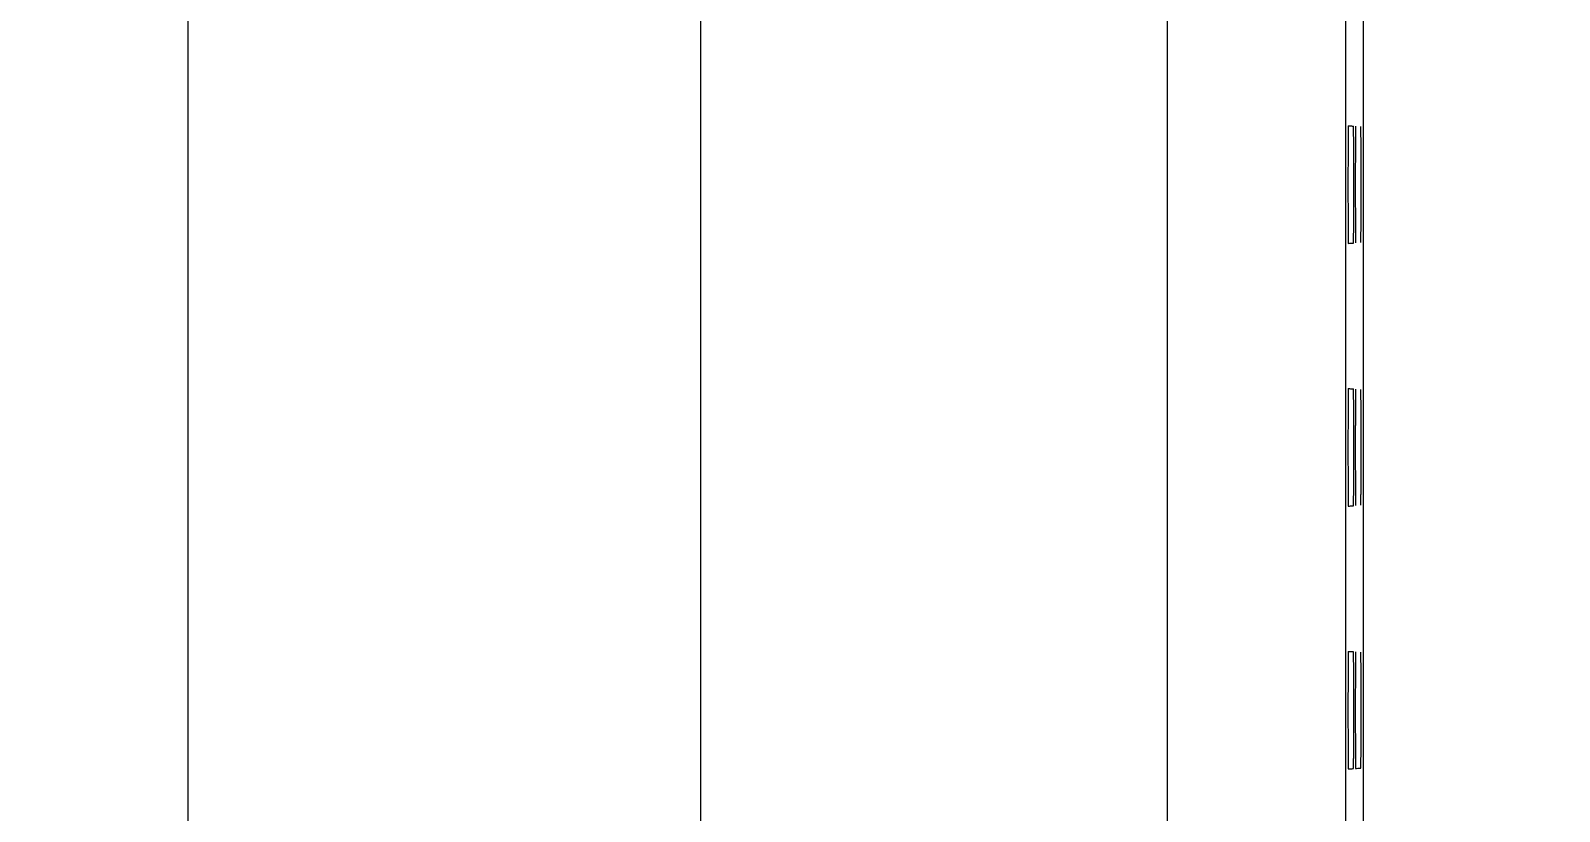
# Model space of a CAD drawing. Header units: millimetres. Extents: x -195 to 1349, y 148 to 750.
# Drawn here: x 743.33 to 769.52, y 363 to 376.37 of the extents above; entities that cross this region are included whole.
import ezdxf

# ---------------------------------------------------------------- set-up
doc = ezdxf.new("R2010")
doc.units = ezdxf.units.MM
doc.layers.get('0').update_dxf_attribs({"linetype": 'CONTINUOUS'})
doc.layers.get('Defpoints').update_dxf_attribs({"linetype": 'CONTINUOUS'})
doc.layers.add('4', color=7, linetype='CONTINUOUS', true_color=0xffffff)
doc.styles.add('ROMANC', font='romanc.shx', dxfattribs={"bigfont": 'gbcbig.shx'})
doc.dimstyles.new('YanXiu', dxfattribs={"dimtxt": 3.5, "dimasz": 2.2, "dimexe": 0.66, "dimexo": 0.66, "dimgap": 0.66, "dimtad": 0, "dimdec": 1, "dimdsep": 46, "dimtxsty": 'ROMANC', "dimcen": 0, "dimclrd": 131, "dimclre": 131, "dimclrt": 42, "dimazin": 2, "dimtfac": 1, "dimtdec": 1, "dimtofl": 0, "dimtmove": 0, "dimatfit": 3, "dimfxl": 1, "dimlwd": 5, "dimlwe": 5, "dimarcsym": 0})

# ---------------------------------------------------------------- blocks, each defined once
blk = doc.blocks.new('*D41')
at = {"color": 131, "lineweight": 5, "transparency": 16777216}
for p, q in [((783.379, 486.235), (754.151, 486.235)), ((754.811, 484.035), (754.811, 410.145)), ((754.811, 326.435), (754.811, 400.325)), ((784.75, 324.235), (754.151, 324.235))]:
    blk.add_line(p, q, dxfattribs=at)
at = {"color": 131, "lineweight": 18, "transparency": 16777216}
for points in [[(754.445, 484.035), (755.178, 484.035), (754.811, 486.235)], [(754.445, 326.435), (755.178, 326.435), (754.811, 324.235)]]:
    blk.add_solid(points, dxfattribs=at)
at = {"layer": 'Defpoints', "color": 0, "lineweight": 18, "transparency": 16777216}
for p in [(784.039, 486.235), (754.811, 324.235), (785.41, 324.235)]:
    blk.add_point(p, dxfattribs=at)
at = {"color": 42, "lineweight": 18, "transparency": 16777216, "insert": (754.811, 405.235), "char_height": 3.5, "attachment_point": 5, "rotation": 90, "style": 'ROMANC'}
blk.add_mtext('162', dxfattribs=at)
blk = doc.blocks.new('*D42')
at = {"color": 131, "lineweight": 5, "transparency": 16777216}
for p, q in [((768.139, 491.231), (745.371, 491.231)), ((746.031, 489.031), (746.031, 410.145)), ((746.031, 321.439), (746.031, 400.325)), ((768.139, 319.239), (745.371, 319.239))]:
    blk.add_line(p, q, dxfattribs=at)
at = {"color": 131, "lineweight": 18, "transparency": 16777216}
for points in [[(745.665, 489.031), (746.398, 489.031), (746.031, 491.231)], [(745.665, 321.439), (746.398, 321.439), (746.031, 319.239)]]:
    blk.add_solid(points, dxfattribs=at)
at = {"layer": 'Defpoints', "color": 0, "lineweight": 18, "transparency": 16777216}
for p in [(768.799, 491.231), (746.031, 319.239), (768.799, 319.239)]:
    blk.add_point(p, dxfattribs=at)
at = {"color": 42, "lineweight": 18, "transparency": 16777216, "insert": (746.031, 405.235), "char_height": 3.5, "attachment_point": 5, "rotation": 90, "style": 'ROMANC'}
blk.add_mtext('172', dxfattribs=at)
blk = doc.blocks.new('*D43')
at = {"color": 131, "lineweight": 5, "transparency": 16777216}
for p, q in [((779.094, 499.735), (739.1, 499.735)), ((739.76, 497.535), (739.76, 410.145)), ((739.76, 312.935), (739.76, 400.325)), ((779.784, 310.735), (739.1, 310.735))]:
    blk.add_line(p, q, dxfattribs=at)
at = {"color": 131, "lineweight": 18, "transparency": 16777216}
for points in [[(739.393, 497.535), (740.126, 497.535), (739.76, 499.735)], [(739.393, 312.935), (740.126, 312.935), (739.76, 310.735)]]:
    blk.add_solid(points, dxfattribs=at)
at = {"layer": 'Defpoints', "color": 0, "lineweight": 18, "transparency": 16777216}
for p in [(739.76, 499.735), (779.754, 499.735), (780.444, 310.735)]:
    blk.add_point(p, dxfattribs=at)
at = {"color": 42, "lineweight": 18, "transparency": 16777216, "insert": (739.76, 405.235), "char_height": 3.5, "attachment_point": 5, "rotation": 90, "style": 'ROMANC'}
blk.add_mtext('189', dxfattribs=at)
blk = doc.blocks.new('*D44')
at = {"color": 131, "lineweight": 5, "transparency": 16777216}
for p, q in [((764.4, 505.033), (730.865, 505.033)), ((731.525, 502.833), (731.525, 410.395)), ((731.525, 307.638), (731.525, 400.075)), ((764.4, 305.438), (730.865, 305.438))]:
    blk.add_line(p, q, dxfattribs=at)
at = {"color": 131, "lineweight": 18, "transparency": 16777216}
for points in [[(731.159, 502.833), (731.892, 502.833), (731.525, 505.033)], [(731.159, 307.638), (731.892, 307.638), (731.525, 305.438)]]:
    blk.add_solid(points, dxfattribs=at)
at = {"layer": 'Defpoints', "color": 0, "lineweight": 18, "transparency": 16777216}
for p in [(765.06, 505.033), (731.525, 305.438), (765.06, 305.438)]:
    blk.add_point(p, dxfattribs=at)
at = {"color": 42, "lineweight": 18, "transparency": 16777216, "insert": (731.525, 405.235), "char_height": 3.5, "attachment_point": 5, "rotation": 90, "style": 'ROMANC'}
blk.add_mtext('200', dxfattribs=at)

msp = doc.modelspace()

# ---------------------------------------------------------------- linework, layer by layer
at = {"layer": '4', "color": 7, "linetype": 'Continuous', "lineweight": 18}
for p, q in [((762.807, 317.039), (762.807, 493.431)), ((765.857, 492.781), (765.857, 317.689))]:
    msp.add_line(p, q, dxfattribs=at)
for points, knots in [([(766.165, 354.485), (766.165, 354.591), (766.165, 354.698), (766.165, 371.614), (766.165, 388.425), (766.165, 422.046), (766.165, 438.856), (766.165, 455.773), (766.165, 455.879), (766.165, 455.985)], [0, 0, 0, 0, 0.003136, 0.003136, 0.5, 0.5, 0.996864, 0.996864, 1, 1, 1, 1]), ([(765.903, 374.742), (765.902, 374.742), (765.902, 374.736), (765.901, 374.717), (765.901, 374.709), (765.901, 374.695), (765.901, 374.689), (765.901, 374.678), (765.901, 374.672), (765.9, 374.653), (765.9, 374.625), (765.9, 374.591), (765.9, 374.564), (765.899, 374.555), (765.899, 374.535), (765.899, 374.525), (765.899, 374.493), (765.899, 374.471), (765.899, 374.401), (765.898, 374.351), (765.898, 374.282), (765.898, 374.268), (765.898, 374.239), (765.898, 374.225), (765.898, 374.181), (765.898, 374.152), (765.898, 374.091), (765.898, 374.06), (765.897, 374.013), (765.897, 373.997), (765.897, 373.965), (765.897, 373.949), (765.897, 373.9), (765.897, 373.835), (765.897, 373.769), (765.897, 373.703), (765.897, 373.67), (765.897, 373.621), (765.897, 373.604), (765.897, 373.572), (765.897, 373.49), (765.898, 373.412), (765.898, 373.336), (765.898, 373.32), (765.898, 373.29), (765.898, 373.276), (765.898, 373.232), (765.898, 373.204), (765.898, 373.122), (765.899, 373.071), (765.899, 373.012), (765.899, 373), (765.899, 372.978), (765.899, 372.968), (765.899, 372.936), (765.899, 372.917), (765.9, 372.88), (765.9, 372.863), (765.9, 372.832), (765.9, 372.818), (765.901, 372.792), (765.901, 372.77), (765.901, 372.754), (765.902, 372.741), (765.902, 372.736), (765.902, 372.73), (765.902, 372.728), (765.903, 372.728)], [0, 0, 0, 0, 0.0625, 0.0625, 0.09375, 0.09375, 0.109375, 0.109375, 0.125, 0.125, 0.15625, 0.1875, 0.1875, 0.203125, 0.203125, 0.21875, 0.21875, 0.25, 0.25, 0.3125, 0.3125, 0.328125, 0.328125, 0.34375, 0.34375, 0.375, 0.375, 0.40625, 0.40625, 0.421875, 0.421875, 0.4375, 0.4375, 0.46875, 0.5, 0.5, 0.53125, 0.53125, 0.546875, 0.546875, 0.5625, 0.625, 0.625, 0.640625, 0.640625, 0.65625, 0.65625, 0.6875, 0.6875, 0.75, 0.75, 0.765625, 0.765625, 0.78125, 0.78125, 0.8125, 0.8125, 0.84375, 0.84375, 0.875, 0.875, 0.90625, 0.9375, 0.9375, 0.96875, 0.96875, 1, 1, 1, 1]), ([(765.903, 374.742), (765.916, 374.741), (765.929, 374.741), (765.952, 374.739), (765.961, 374.738), (765.977, 374.737), (765.984, 374.737), (765.992, 374.736)], [0, 0, 0, 0, 0.448296, 0.448296, 0.75351, 0.75351, 1, 1, 1, 1]), ([(765.992, 372.734), (765.992, 372.735), (765.992, 372.741), (765.993, 372.76), (765.993, 372.768), (765.993, 372.787), (765.994, 372.798), (765.994, 372.823), (765.994, 372.851), (765.994, 372.885), (765.995, 372.912), (765.995, 372.921), (765.995, 372.941), (765.995, 372.951), (765.995, 372.983), (765.995, 373.005), (765.996, 373.074), (765.996, 373.124), (765.996, 373.192), (765.996, 373.206), (765.996, 373.235), (765.996, 373.249), (765.996, 373.292), (765.997, 373.322), (765.997, 373.382), (765.997, 373.413), (765.997, 373.46), (765.997, 373.475), (765.997, 373.507), (765.997, 373.524), (765.997, 373.572), (765.997, 373.637), (765.997, 373.702), (765.997, 373.767), (765.997, 373.8), (765.997, 373.849), (765.997, 373.865), (765.997, 373.898), (765.997, 373.979), (765.997, 374.057), (765.997, 374.132), (765.997, 374.147), (765.996, 374.177), (765.996, 374.192), (765.996, 374.236), (765.996, 374.264), (765.996, 374.345), (765.996, 374.396), (765.995, 374.454), (765.995, 374.465), (765.995, 374.487), (765.995, 374.498), (765.995, 374.529), (765.995, 374.549), (765.994, 374.585), (765.994, 374.602), (765.994, 374.633), (765.994, 374.647), (765.994, 374.672), (765.993, 374.694), (765.993, 374.71), (765.993, 374.723), (765.992, 374.728), (765.992, 374.735), (765.992, 374.736), (765.992, 374.736)], [0, 0, 0, 0, 0.0625, 0.0625, 0.09375, 0.09375, 0.125, 0.125, 0.15625, 0.1875, 0.1875, 0.203125, 0.203125, 0.21875, 0.21875, 0.25, 0.25, 0.3125, 0.3125, 0.328125, 0.328125, 0.34375, 0.34375, 0.375, 0.375, 0.40625, 0.40625, 0.421875, 0.421875, 0.4375, 0.4375, 0.46875, 0.5, 0.5, 0.53125, 0.53125, 0.546875, 0.546875, 0.5625, 0.625, 0.625, 0.640625, 0.640625, 0.65625, 0.65625, 0.6875, 0.6875, 0.75, 0.75, 0.765625, 0.765625, 0.78125, 0.78125, 0.8125, 0.8125, 0.84375, 0.84375, 0.875, 0.875, 0.90625, 0.9375, 0.9375, 0.96875, 0.96875, 1, 1, 1, 1]), ([(766.028, 374.734), (766.028, 374.734), (766.028, 374.727), (766.027, 374.708), (766.027, 374.7), (766.027, 374.686), (766.027, 374.681), (766.026, 374.67), (766.026, 374.664), (766.026, 374.645), (766.026, 374.617), (766.026, 374.584), (766.025, 374.557), (766.025, 374.547), (766.025, 374.528), (766.025, 374.518), (766.025, 374.486), (766.025, 374.464), (766.024, 374.395), (766.024, 374.345), (766.024, 374.277), (766.024, 374.263), (766.024, 374.235), (766.024, 374.221), (766.024, 374.177), (766.024, 374.148), (766.023, 374.088), (766.023, 374.057), (766.023, 374.01), (766.023, 373.995), (766.023, 373.963), (766.023, 373.947), (766.023, 373.898), (766.023, 373.834), (766.023, 373.769), (766.023, 373.704), (766.023, 373.671), (766.023, 373.622), (766.023, 373.606), (766.023, 373.573), (766.023, 373.492), (766.023, 373.415), (766.023, 373.339), (766.024, 373.324), (766.024, 373.294), (766.024, 373.28), (766.024, 373.236), (766.024, 373.208), (766.024, 373.127), (766.024, 373.077), (766.025, 373.018), (766.025, 373.007), (766.025, 372.985), (766.025, 372.974), (766.025, 372.943), (766.025, 372.924), (766.026, 372.888), (766.026, 372.871), (766.026, 372.84), (766.026, 372.826), (766.026, 372.801), (766.027, 372.779), (766.027, 372.763), (766.027, 372.75), (766.028, 372.745), (766.028, 372.739), (766.028, 372.737), (766.028, 372.737)], [0, 0, 0, 0, 0.0625, 0.0625, 0.09375, 0.09375, 0.109375, 0.109375, 0.125, 0.125, 0.15625, 0.1875, 0.1875, 0.203125, 0.203125, 0.21875, 0.21875, 0.25, 0.25, 0.3125, 0.3125, 0.328125, 0.328125, 0.34375, 0.34375, 0.375, 0.375, 0.40625, 0.40625, 0.421875, 0.421875, 0.4375, 0.4375, 0.46875, 0.5, 0.5, 0.53125, 0.53125, 0.546875, 0.546875, 0.5625, 0.625, 0.625, 0.640625, 0.640625, 0.65625, 0.65625, 0.6875, 0.6875, 0.75, 0.75, 0.765625, 0.765625, 0.78125, 0.78125, 0.8125, 0.8125, 0.84375, 0.84375, 0.875, 0.875, 0.90625, 0.9375, 0.9375, 0.96875, 0.96875, 1, 1, 1, 1]), ([(766.117, 372.743), (766.118, 372.743), (766.118, 372.75), (766.119, 372.769), (766.119, 372.776), (766.119, 372.795), (766.119, 372.806), (766.12, 372.831), (766.12, 372.859), (766.12, 372.892), (766.12, 372.919), (766.12, 372.929), (766.121, 372.948), (766.121, 372.958), (766.121, 372.989), (766.121, 373.011), (766.121, 373.08), (766.122, 373.13), (766.122, 373.197), (766.122, 373.211), (766.122, 373.239), (766.122, 373.253), (766.122, 373.296), (766.122, 373.325), (766.122, 373.385), (766.122, 373.416), (766.122, 373.462), (766.122, 373.478), (766.123, 373.509), (766.123, 373.525), (766.123, 373.573), (766.123, 373.638), (766.123, 373.702), (766.123, 373.767), (766.123, 373.799), (766.123, 373.848), (766.123, 373.864), (766.123, 373.897), (766.123, 373.977), (766.122, 374.054), (766.122, 374.129), (766.122, 374.144), (766.122, 374.173), (766.122, 374.188), (766.122, 374.231), (766.122, 374.259), (766.122, 374.34), (766.121, 374.39), (766.121, 374.448), (766.121, 374.459), (766.121, 374.481), (766.121, 374.491), (766.121, 374.522), (766.12, 374.542), (766.12, 374.578), (766.12, 374.594), (766.12, 374.625), (766.12, 374.639), (766.119, 374.664), (766.119, 374.686), (766.119, 374.702), (766.118, 374.714), (766.118, 374.719), (766.118, 374.726), (766.118, 374.727), (766.117, 374.727)], [0, 0, 0, 0, 0.0625, 0.0625, 0.09375, 0.09375, 0.125, 0.125, 0.15625, 0.1875, 0.1875, 0.203125, 0.203125, 0.21875, 0.21875, 0.25, 0.25, 0.3125, 0.3125, 0.328125, 0.328125, 0.34375, 0.34375, 0.375, 0.375, 0.40625, 0.40625, 0.421875, 0.421875, 0.4375, 0.4375, 0.46875, 0.5, 0.5, 0.53125, 0.53125, 0.546875, 0.546875, 0.5625, 0.625, 0.625, 0.640625, 0.640625, 0.65625, 0.65625, 0.6875, 0.6875, 0.75, 0.75, 0.765625, 0.765625, 0.78125, 0.78125, 0.8125, 0.8125, 0.84375, 0.84375, 0.875, 0.875, 0.90625, 0.9375, 0.9375, 0.96875, 0.96875, 1, 1, 1, 1]), ([(765.903, 372.728), (765.916, 372.729), (765.929, 372.73), (765.952, 372.732), (765.961, 372.732), (765.977, 372.733), (765.984, 372.734), (765.992, 372.734)], [0, 0, 0, 0, 0.448295, 0.448295, 0.75351, 0.75351, 1, 1, 1, 1]), ([(765.903, 370.242), (765.902, 370.242), (765.902, 370.236), (765.901, 370.217), (765.901, 370.209), (765.901, 370.195), (765.901, 370.189), (765.901, 370.178), (765.901, 370.172), (765.9, 370.153), (765.9, 370.125), (765.9, 370.091), (765.9, 370.064), (765.899, 370.055), (765.899, 370.035), (765.899, 370.025), (765.899, 369.993), (765.899, 369.971), (765.899, 369.901), (765.898, 369.851), (765.898, 369.782), (765.898, 369.768), (765.898, 369.739), (765.898, 369.725), (765.898, 369.681), (765.898, 369.652), (765.898, 369.591), (765.898, 369.56), (765.897, 369.513), (765.897, 369.497), (765.897, 369.465), (765.897, 369.449), (765.897, 369.4), (765.897, 369.335), (765.897, 369.269), (765.897, 369.203), (765.897, 369.17), (765.897, 369.121), (765.897, 369.104), (765.897, 369.072), (765.897, 368.99), (765.898, 368.912), (765.898, 368.836), (765.898, 368.82), (765.898, 368.79), (765.898, 368.776), (765.898, 368.732), (765.898, 368.704), (765.898, 368.622), (765.899, 368.571), (765.899, 368.512), (765.899, 368.5), (765.899, 368.478), (765.899, 368.468), (765.899, 368.436), (765.899, 368.417), (765.9, 368.38), (765.9, 368.363), (765.9, 368.332), (765.9, 368.318), (765.901, 368.292), (765.901, 368.27), (765.901, 368.254), (765.902, 368.241), (765.902, 368.236), (765.902, 368.23), (765.902, 368.228), (765.903, 368.228)], [0, 0, 0, 0, 0.0625, 0.0625, 0.09375, 0.09375, 0.109375, 0.109375, 0.125, 0.125, 0.15625, 0.1875, 0.1875, 0.203125, 0.203125, 0.21875, 0.21875, 0.25, 0.25, 0.3125, 0.3125, 0.328125, 0.328125, 0.34375, 0.34375, 0.375, 0.375, 0.40625, 0.40625, 0.421875, 0.421875, 0.4375, 0.4375, 0.46875, 0.5, 0.5, 0.53125, 0.53125, 0.546875, 0.546875, 0.5625, 0.625, 0.625, 0.640625, 0.640625, 0.65625, 0.65625, 0.6875, 0.6875, 0.75, 0.75, 0.765625, 0.765625, 0.78125, 0.78125, 0.8125, 0.8125, 0.84375, 0.84375, 0.875, 0.875, 0.90625, 0.9375, 0.9375, 0.96875, 0.96875, 1, 1, 1, 1]), ([(765.903, 370.242), (765.916, 370.241), (765.929, 370.241), (765.952, 370.239), (765.961, 370.238), (765.977, 370.237), (765.984, 370.237), (765.992, 370.236)], [0, 0, 0, 0, 0.448296, 0.448296, 0.75351, 0.75351, 1, 1, 1, 1]), ([(765.992, 368.234), (765.992, 368.235), (765.992, 368.241), (765.993, 368.26), (765.993, 368.268), (765.993, 368.287), (765.994, 368.298), (765.994, 368.323), (765.994, 368.351), (765.994, 368.385), (765.995, 368.412), (765.995, 368.421), (765.995, 368.441), (765.995, 368.451), (765.995, 368.483), (765.995, 368.505), (765.996, 368.574), (765.996, 368.624), (765.996, 368.692), (765.996, 368.706), (765.996, 368.735), (765.996, 368.749), (765.996, 368.792), (765.997, 368.822), (765.997, 368.882), (765.997, 368.913), (765.997, 368.96), (765.997, 368.975), (765.997, 369.007), (765.997, 369.024), (765.997, 369.072), (765.997, 369.137), (765.997, 369.202), (765.997, 369.267), (765.997, 369.3), (765.997, 369.349), (765.997, 369.365), (765.997, 369.398), (765.997, 369.479), (765.997, 369.557), (765.997, 369.632), (765.997, 369.647), (765.996, 369.677), (765.996, 369.692), (765.996, 369.736), (765.996, 369.764), (765.996, 369.845), (765.996, 369.896), (765.995, 369.954), (765.995, 369.965), (765.995, 369.987), (765.995, 369.998), (765.995, 370.029), (765.995, 370.049), (765.994, 370.085), (765.994, 370.102), (765.994, 370.133), (765.994, 370.147), (765.994, 370.172), (765.993, 370.194), (765.993, 370.21), (765.993, 370.223), (765.992, 370.228), (765.992, 370.235), (765.992, 370.236), (765.992, 370.236)], [0, 0, 0, 0, 0.0625, 0.0625, 0.09375, 0.09375, 0.125, 0.125, 0.15625, 0.1875, 0.1875, 0.203125, 0.203125, 0.21875, 0.21875, 0.25, 0.25, 0.3125, 0.3125, 0.328125, 0.328125, 0.34375, 0.34375, 0.375, 0.375, 0.40625, 0.40625, 0.421875, 0.421875, 0.4375, 0.4375, 0.46875, 0.5, 0.5, 0.53125, 0.53125, 0.546875, 0.546875, 0.5625, 0.625, 0.625, 0.640625, 0.640625, 0.65625, 0.65625, 0.6875, 0.6875, 0.75, 0.75, 0.765625, 0.765625, 0.78125, 0.78125, 0.8125, 0.8125, 0.84375, 0.84375, 0.875, 0.875, 0.90625, 0.9375, 0.9375, 0.96875, 0.96875, 1, 1, 1, 1]), ([(766.028, 370.234), (766.028, 370.234), (766.028, 370.227), (766.027, 370.208), (766.027, 370.2), (766.027, 370.186), (766.027, 370.181), (766.026, 370.17), (766.026, 370.164), (766.026, 370.145), (766.026, 370.117), (766.026, 370.084), (766.025, 370.057), (766.025, 370.047), (766.025, 370.028), (766.025, 370.018), (766.025, 369.986), (766.025, 369.964), (766.024, 369.895), (766.024, 369.845), (766.024, 369.777), (766.024, 369.763), (766.024, 369.735), (766.024, 369.721), (766.024, 369.677), (766.024, 369.648), (766.023, 369.588), (766.023, 369.557), (766.023, 369.51), (766.023, 369.495), (766.023, 369.463), (766.023, 369.447), (766.023, 369.398), (766.023, 369.334), (766.023, 369.269), (766.023, 369.204), (766.023, 369.171), (766.023, 369.122), (766.023, 369.106), (766.023, 369.073), (766.023, 368.992), (766.023, 368.915), (766.023, 368.839), (766.024, 368.824), (766.024, 368.794), (766.024, 368.78), (766.024, 368.736), (766.024, 368.708), (766.024, 368.627), (766.024, 368.577), (766.025, 368.518), (766.025, 368.507), (766.025, 368.485), (766.025, 368.474), (766.025, 368.443), (766.025, 368.424), (766.026, 368.388), (766.026, 368.371), (766.026, 368.34), (766.026, 368.326), (766.026, 368.301), (766.027, 368.279), (766.027, 368.263), (766.027, 368.25), (766.028, 368.245), (766.028, 368.239), (766.028, 368.237), (766.028, 368.237)], [0, 0, 0, 0, 0.0625, 0.0625, 0.09375, 0.09375, 0.109375, 0.109375, 0.125, 0.125, 0.15625, 0.1875, 0.1875, 0.203125, 0.203125, 0.21875, 0.21875, 0.25, 0.25, 0.3125, 0.3125, 0.328125, 0.328125, 0.34375, 0.34375, 0.375, 0.375, 0.40625, 0.40625, 0.421875, 0.421875, 0.4375, 0.4375, 0.46875, 0.5, 0.5, 0.53125, 0.53125, 0.546875, 0.546875, 0.5625, 0.625, 0.625, 0.640625, 0.640625, 0.65625, 0.65625, 0.6875, 0.6875, 0.75, 0.75, 0.765625, 0.765625, 0.78125, 0.78125, 0.8125, 0.8125, 0.84375, 0.84375, 0.875, 0.875, 0.90625, 0.9375, 0.9375, 0.96875, 0.96875, 1, 1, 1, 1]), ([(766.117, 368.243), (766.118, 368.243), (766.118, 368.25), (766.119, 368.269), (766.119, 368.276), (766.119, 368.295), (766.119, 368.306), (766.12, 368.331), (766.12, 368.359), (766.12, 368.392), (766.12, 368.419), (766.12, 368.429), (766.121, 368.448), (766.121, 368.458), (766.121, 368.489), (766.121, 368.511), (766.121, 368.58), (766.122, 368.63), (766.122, 368.697), (766.122, 368.711), (766.122, 368.739), (766.122, 368.753), (766.122, 368.796), (766.122, 368.825), (766.122, 368.885), (766.122, 368.916), (766.122, 368.962), (766.122, 368.978), (766.123, 369.009), (766.123, 369.025), (766.123, 369.073), (766.123, 369.138), (766.123, 369.202), (766.123, 369.267), (766.123, 369.299), (766.123, 369.348), (766.123, 369.364), (766.123, 369.397), (766.123, 369.477), (766.122, 369.554), (766.122, 369.629), (766.122, 369.644), (766.122, 369.673), (766.122, 369.688), (766.122, 369.731), (766.122, 369.759), (766.122, 369.84), (766.121, 369.89), (766.121, 369.948), (766.121, 369.959), (766.121, 369.981), (766.121, 369.991), (766.121, 370.022), (766.12, 370.042), (766.12, 370.078), (766.12, 370.094), (766.12, 370.125), (766.12, 370.139), (766.119, 370.164), (766.119, 370.186), (766.119, 370.202), (766.118, 370.214), (766.118, 370.219), (766.118, 370.226), (766.118, 370.227), (766.117, 370.227)], [0, 0, 0, 0, 0.0625, 0.0625, 0.09375, 0.09375, 0.125, 0.125, 0.15625, 0.1875, 0.1875, 0.203125, 0.203125, 0.21875, 0.21875, 0.25, 0.25, 0.3125, 0.3125, 0.328125, 0.328125, 0.34375, 0.34375, 0.375, 0.375, 0.40625, 0.40625, 0.421875, 0.421875, 0.4375, 0.4375, 0.46875, 0.5, 0.5, 0.53125, 0.53125, 0.546875, 0.546875, 0.5625, 0.625, 0.625, 0.640625, 0.640625, 0.65625, 0.65625, 0.6875, 0.6875, 0.75, 0.75, 0.765625, 0.765625, 0.78125, 0.78125, 0.8125, 0.8125, 0.84375, 0.84375, 0.875, 0.875, 0.90625, 0.9375, 0.9375, 0.96875, 0.96875, 1, 1, 1, 1]), ([(765.903, 368.228), (765.916, 368.229), (765.929, 368.23), (765.952, 368.232), (765.961, 368.232), (765.977, 368.233), (765.984, 368.234), (765.992, 368.234)], [0, 0, 0, 0, 0.448295, 0.448295, 0.75351, 0.75351, 1, 1, 1, 1]), ([(765.903, 365.742), (765.902, 365.742), (765.902, 365.736), (765.901, 365.717), (765.901, 365.709), (765.901, 365.695), (765.901, 365.689), (765.901, 365.678), (765.901, 365.672), (765.9, 365.653), (765.9, 365.625), (765.9, 365.591), (765.9, 365.564), (765.899, 365.555), (765.899, 365.535), (765.899, 365.525), (765.899, 365.493), (765.899, 365.471), (765.899, 365.401), (765.898, 365.351), (765.898, 365.282), (765.898, 365.268), (765.898, 365.239), (765.898, 365.225), (765.898, 365.181), (765.898, 365.152), (765.898, 365.091), (765.898, 365.06), (765.897, 365.013), (765.897, 364.997), (765.897, 364.965), (765.897, 364.949), (765.897, 364.9), (765.897, 364.835), (765.897, 364.769), (765.897, 364.703), (765.897, 364.67), (765.897, 364.621), (765.897, 364.604), (765.897, 364.572), (765.897, 364.49), (765.898, 364.412), (765.898, 364.336), (765.898, 364.32), (765.898, 364.29), (765.898, 364.276), (765.898, 364.232), (765.898, 364.204), (765.898, 364.122), (765.899, 364.071), (765.899, 364.012), (765.899, 364), (765.899, 363.978), (765.899, 363.968), (765.899, 363.936), (765.899, 363.917), (765.9, 363.88), (765.9, 363.863), (765.9, 363.832), (765.9, 363.818), (765.901, 363.792), (765.901, 363.77), (765.901, 363.754), (765.902, 363.741), (765.902, 363.736), (765.902, 363.73), (765.902, 363.728), (765.903, 363.728)], [0, 0, 0, 0, 0.0625, 0.0625, 0.09375, 0.09375, 0.109375, 0.109375, 0.125, 0.125, 0.15625, 0.1875, 0.1875, 0.203125, 0.203125, 0.21875, 0.21875, 0.25, 0.25, 0.3125, 0.3125, 0.328125, 0.328125, 0.34375, 0.34375, 0.375, 0.375, 0.40625, 0.40625, 0.421875, 0.421875, 0.4375, 0.4375, 0.46875, 0.5, 0.5, 0.53125, 0.53125, 0.546875, 0.546875, 0.5625, 0.625, 0.625, 0.640625, 0.640625, 0.65625, 0.65625, 0.6875, 0.6875, 0.75, 0.75, 0.765625, 0.765625, 0.78125, 0.78125, 0.8125, 0.8125, 0.84375, 0.84375, 0.875, 0.875, 0.90625, 0.9375, 0.9375, 0.96875, 0.96875, 1, 1, 1, 1]), ([(765.903, 365.742), (765.916, 365.741), (765.929, 365.741), (765.952, 365.739), (765.961, 365.738), (765.977, 365.737), (765.984, 365.737), (765.992, 365.736)], [0, 0, 0, 0, 0.448296, 0.448296, 0.75351, 0.75351, 1, 1, 1, 1]), ([(765.992, 363.734), (765.992, 363.735), (765.992, 363.741), (765.993, 363.76), (765.993, 363.768), (765.993, 363.787), (765.994, 363.798), (765.994, 363.823), (765.994, 363.851), (765.994, 363.885), (765.995, 363.912), (765.995, 363.921), (765.995, 363.941), (765.995, 363.951), (765.995, 363.983), (765.995, 364.005), (765.996, 364.074), (765.996, 364.124), (765.996, 364.192), (765.996, 364.206), (765.996, 364.235), (765.996, 364.249), (765.996, 364.292), (765.997, 364.322), (765.997, 364.382), (765.997, 364.413), (765.997, 364.46), (765.997, 364.475), (765.997, 364.507), (765.997, 364.524), (765.997, 364.572), (765.997, 364.637), (765.997, 364.702), (765.997, 364.767), (765.997, 364.8), (765.997, 364.849), (765.997, 364.865), (765.997, 364.898), (765.997, 364.979), (765.997, 365.057), (765.997, 365.132), (765.997, 365.147), (765.996, 365.177), (765.996, 365.192), (765.996, 365.236), (765.996, 365.264), (765.996, 365.345), (765.996, 365.396), (765.995, 365.454), (765.995, 365.465), (765.995, 365.487), (765.995, 365.498), (765.995, 365.529), (765.995, 365.549), (765.994, 365.585), (765.994, 365.602), (765.994, 365.633), (765.994, 365.647), (765.994, 365.672), (765.993, 365.694), (765.993, 365.71), (765.993, 365.723), (765.992, 365.728), (765.992, 365.735), (765.992, 365.736), (765.992, 365.736)], [0, 0, 0, 0, 0.0625, 0.0625, 0.09375, 0.09375, 0.125, 0.125, 0.15625, 0.1875, 0.1875, 0.203125, 0.203125, 0.21875, 0.21875, 0.25, 0.25, 0.3125, 0.3125, 0.328125, 0.328125, 0.34375, 0.34375, 0.375, 0.375, 0.40625, 0.40625, 0.421875, 0.421875, 0.4375, 0.4375, 0.46875, 0.5, 0.5, 0.53125, 0.53125, 0.546875, 0.546875, 0.5625, 0.625, 0.625, 0.640625, 0.640625, 0.65625, 0.65625, 0.6875, 0.6875, 0.75, 0.75, 0.765625, 0.765625, 0.78125, 0.78125, 0.8125, 0.8125, 0.84375, 0.84375, 0.875, 0.875, 0.90625, 0.9375, 0.9375, 0.96875, 0.96875, 1, 1, 1, 1]), ([(766.028, 365.734), (766.028, 365.734), (766.028, 365.727), (766.027, 365.708), (766.027, 365.7), (766.027, 365.686), (766.027, 365.681), (766.026, 365.67), (766.026, 365.664), (766.026, 365.645), (766.026, 365.617), (766.026, 365.584), (766.025, 365.557), (766.025, 365.547), (766.025, 365.528), (766.025, 365.518), (766.025, 365.486), (766.025, 365.464), (766.024, 365.395), (766.024, 365.345), (766.024, 365.277), (766.024, 365.263), (766.024, 365.235), (766.024, 365.221), (766.024, 365.177), (766.024, 365.148), (766.023, 365.088), (766.023, 365.057), (766.023, 365.01), (766.023, 364.995), (766.023, 364.963), (766.023, 364.947), (766.023, 364.898), (766.023, 364.834), (766.023, 364.769), (766.023, 364.704), (766.023, 364.671), (766.023, 364.622), (766.023, 364.606), (766.023, 364.573), (766.023, 364.492), (766.023, 364.415), (766.023, 364.339), (766.024, 364.324), (766.024, 364.294), (766.024, 364.28), (766.024, 364.236), (766.024, 364.208), (766.024, 364.127), (766.024, 364.077), (766.025, 364.018), (766.025, 364.007), (766.025, 363.985), (766.025, 363.974), (766.025, 363.943), (766.025, 363.924), (766.026, 363.888), (766.026, 363.871), (766.026, 363.84), (766.026, 363.826), (766.026, 363.801), (766.027, 363.779), (766.027, 363.763), (766.027, 363.75), (766.028, 363.745), (766.028, 363.739), (766.028, 363.737), (766.028, 363.737)], [0, 0, 0, 0, 0.0625, 0.0625, 0.09375, 0.09375, 0.109375, 0.109375, 0.125, 0.125, 0.15625, 0.1875, 0.1875, 0.203125, 0.203125, 0.21875, 0.21875, 0.25, 0.25, 0.3125, 0.3125, 0.328125, 0.328125, 0.34375, 0.34375, 0.375, 0.375, 0.40625, 0.40625, 0.421875, 0.421875, 0.4375, 0.4375, 0.46875, 0.5, 0.5, 0.53125, 0.53125, 0.546875, 0.546875, 0.5625, 0.625, 0.625, 0.640625, 0.640625, 0.65625, 0.65625, 0.6875, 0.6875, 0.75, 0.75, 0.765625, 0.765625, 0.78125, 0.78125, 0.8125, 0.8125, 0.84375, 0.84375, 0.875, 0.875, 0.90625, 0.9375, 0.9375, 0.96875, 0.96875, 1, 1, 1, 1]), ([(766.117, 363.743), (766.118, 363.743), (766.118, 363.75), (766.119, 363.769), (766.119, 363.776), (766.119, 363.795), (766.119, 363.806), (766.12, 363.831), (766.12, 363.859), (766.12, 363.892), (766.12, 363.919), (766.12, 363.929), (766.121, 363.948), (766.121, 363.958), (766.121, 363.989), (766.121, 364.011), (766.121, 364.08), (766.122, 364.13), (766.122, 364.197), (766.122, 364.211), (766.122, 364.239), (766.122, 364.253), (766.122, 364.296), (766.122, 364.325), (766.122, 364.385), (766.122, 364.416), (766.122, 364.462), (766.122, 364.478), (766.123, 364.509), (766.123, 364.525), (766.123, 364.573), (766.123, 364.638), (766.123, 364.702), (766.123, 364.767), (766.123, 364.799), (766.123, 364.848), (766.123, 364.864), (766.123, 364.897), (766.123, 364.977), (766.122, 365.054), (766.122, 365.129), (766.122, 365.144), (766.122, 365.173), (766.122, 365.188), (766.122, 365.231), (766.122, 365.259), (766.122, 365.34), (766.121, 365.39), (766.121, 365.448), (766.121, 365.459), (766.121, 365.481), (766.121, 365.491), (766.121, 365.522), (766.12, 365.542), (766.12, 365.578), (766.12, 365.594), (766.12, 365.625), (766.12, 365.639), (766.119, 365.664), (766.119, 365.686), (766.119, 365.702), (766.118, 365.714), (766.118, 365.719), (766.118, 365.726), (766.118, 365.727), (766.117, 365.727)], [0, 0, 0, 0, 0.0625, 0.0625, 0.09375, 0.09375, 0.125, 0.125, 0.15625, 0.1875, 0.1875, 0.203125, 0.203125, 0.21875, 0.21875, 0.25, 0.25, 0.3125, 0.3125, 0.328125, 0.328125, 0.34375, 0.34375, 0.375, 0.375, 0.40625, 0.40625, 0.421875, 0.421875, 0.4375, 0.4375, 0.46875, 0.5, 0.5, 0.53125, 0.53125, 0.546875, 0.546875, 0.5625, 0.625, 0.625, 0.640625, 0.640625, 0.65625, 0.65625, 0.6875, 0.6875, 0.75, 0.75, 0.765625, 0.765625, 0.78125, 0.78125, 0.8125, 0.8125, 0.84375, 0.84375, 0.875, 0.875, 0.90625, 0.9375, 0.9375, 0.96875, 0.96875, 1, 1, 1, 1]), ([(765.903, 363.728), (765.916, 363.729), (765.929, 363.73), (765.952, 363.732), (765.961, 363.732), (765.977, 363.733), (765.984, 363.734), (765.992, 363.734)], [0, 0, 0, 0, 0.448295, 0.448295, 0.75351, 0.75351, 1, 1, 1, 1]), ([(766.028, 363.737), (766.04, 363.738), (766.052, 363.739), (766.073, 363.74), (766.082, 363.741), (766.1, 363.742), (766.109, 363.743), (766.117, 363.743)], [0, 0, 0, 0, 0.406541, 0.406541, 0.703271, 0.703271, 1, 1, 1, 1])]:
    msp.add_open_spline(points, degree=3, knots=knots, dxfattribs=at)

# ---------------------------------------------------------------- dimensions: what is measured, and where the dimension line sits
at = {"lineweight": 18}
dim = msp.add_linear_dim(base=(731.525, 305.438), p1=(765.06, 505.033), p2=(765.06, 305.438), angle=90, text='200', dimstyle='YanXiu', dxfattribs=at)
dim.commit()
dim.dimension.update_dxf_attribs({"geometry": '*D44', "text_midpoint": (731.525, 405.235)})
for base, p1, p2, picture, middle in [((739.76, 499.735), (780.444, 310.735), (779.754, 499.735), '*D43', (739.76, 405.235)), ((746.031, 319.239), (768.799, 491.231), (768.799, 319.239), '*D42', (746.031, 405.235)), ((754.811, 324.235), (784.039, 486.235), (785.41, 324.235), '*D41', (754.811, 405.235))]:
    dim = msp.add_linear_dim(base=base, p1=p1, p2=p2, angle=90, dimstyle='YanXiu', dxfattribs=at)
    dim.commit()
    dim.dimension.update_dxf_attribs({"geometry": picture, "text_midpoint": middle})

doc.saveas('drawing.dxf')
